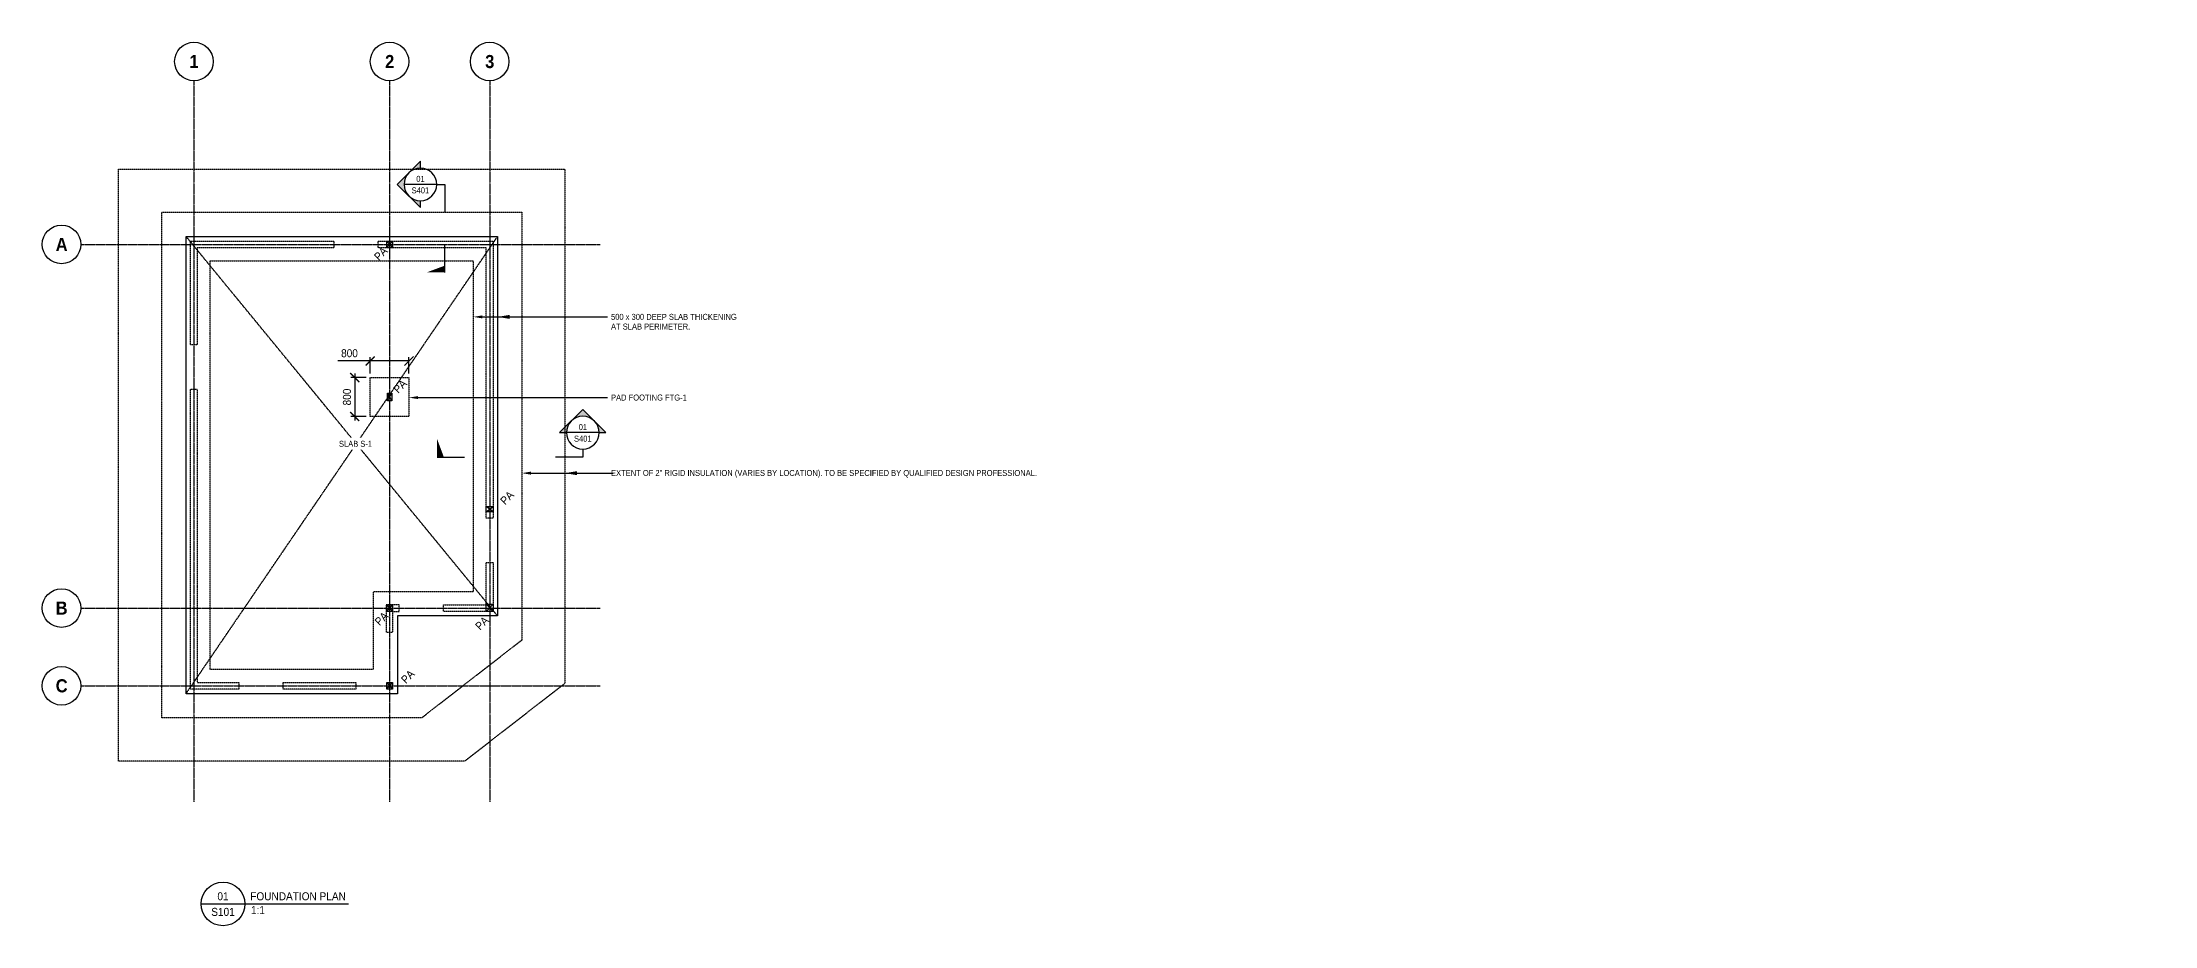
# Model space of a CAD drawing. Header units: millimetres. Extents: x -125435 to 382444, y 0 to 40902.
# Drawn here: x 41365 to 84935, y 22689 to 40902 of the extents above; entities that cross this region are included whole.
import ezdxf
from ezdxf import colors
from ezdxf.entities.mleader import LeaderData, LeaderLine
from ezdxf.enums import TextEntityAlignment as Align
from ezdxf.math import Vec2, Vec3

# ---------------------------------------------------------------- set-up
doc = ezdxf.new("R2010")
doc.units = ezdxf.units.MM
doc.header["$LTSCALE"] = 10
doc.linetypes.add('CENTER', pattern=[2, 1.25, -0.25, 0.25, -0.25])
doc.linetypes.add('HIDDEN', pattern=[0.375, 0.25, -0.125])
doc.layers.get('DEFPOINTS').update_dxf_attribs({"color": 252})
for name, color, linetype in [('S-ANNO-CROS-ABOV', 30, 'HIDDEN'), ('S-ANNO-DIMS', 231, 'Continuous'), ('S-ANNO-PATT-WOOD', 30, 'Continuous'), ('S-ANNO-SYMB', 231, 'Continuous'), ('S-ANNO-TEXT', 2, 'Continuous'), ('S-COLS-WOOD', 51, 'Continuous'), ('S-FNDN-FTNG', 132, 'Continuous'), ('S-GRID', 1, 'CENTER'), ('S-GRID-IDEN', 2, 'Continuous'), ('S-WALL-STUD-H', 51, 'HIDDEN')]:
    doc.layers.add(name, color=color, linetype=linetype)
doc.styles.add('BB_Large Bold', font='arialbd.ttf', dxfattribs={"width": 0.9, "height": 3.6})
doc.styles.add('BB_Standard', font='arial.ttf', dxfattribs={"width": 0.9, "height": 2.2})
doc.styles.add('BB_Standard 1.65 Text', font='arial.ttf', dxfattribs={"width": 0.9, "height": 1.65})
doc.dimstyles.new('BB_Standard$0', dxfattribs={"dimscale": 0, "dimtxt": 2.2, "dimasz": 2.5, "dimexe": 1.1, "dimexo": 1.1, "dimgap": 1, "dimtad": 1, "dimdec": 0, "dimrnd": 0.001, "dimzin": 3, "dimdsep": 46, "dimtxsty": 'BB_Standard', "dimblk1": 'ARCHTICK', "dimblk2": 'ARCHTICK', "dimsah": 1, "dimcen": 0.09, "dimdle": 1.1, "dimclrd": 256, "dimclre": 256, "dimclrt": 256, "dimadec": 0, "dimazin": 0, "dimtfac": 1, "dimtdec": 0, "dimtofl": 0, "dimtmove": 0, "dimatfit": 3, "dimfxl": 1, "dimfrac": 2, "dimtolj": 1, "dimtzin": 0, "dimarcsym": 0})

# ---------------------------------------------------------------- blocks, each defined once
blk = doc.blocks.new('*U26')
at = {"layer": 'S-ANNO-SYMB', "color": 0}
blk.add_line((6, 0), (34.48, 0), dxfattribs=at)
blk.add_lwpolyline([(-6, 0), (6, 0)], dxfattribs=at)
blk.add_circle((0, 0), 6, dxfattribs=at)
at = {"layer": 'S-ANNO-TEXT', "insert": (7.7, -0.6), "char_height": 2.2, "attachment_point": 1, "style": 'BB_Standard'}
blk.add_mtext('1:1', dxfattribs=at)
at = {"layer": 'S-ANNO-TEXT', "style": 'BB_Standard', "width": 0.9}
for tag, p in [('NN', (0, 1)), ('S-NNN', (0, -3.29))]:
    blk.add_attdef(tag, text='', height=2.2, dxfattribs=at).set_placement(p, align=Align.CENTER)
blk.add_attdef('DRAWINGBLOCKTITLE', (7.5, 1), '', height=2.2, dxfattribs=at)
blk = doc.blocks.new('(4)38X89')
at = {"layer": 'S-ANNO-PATT-WOOD'}
for p, q in [((76, 44.5), (-76, -44.5)), ((-76, 44.5), (76, -44.5))]:
    blk.add_line(p, q, dxfattribs=at)
at = {"layer": 'S-COLS-WOOD'}
blk.add_lwpolyline([(-76, 44.5), (76, 44.5), (76, -44.5), (-76, -44.5)], close=True, dxfattribs=at)
blk = doc.blocks.new('(3)38X140')
at = {"layer": 'S-ANNO-PATT-WOOD'}
for p, q in [((-70, -57), (70, 57)), ((70, -57), (-70, 57))]:
    blk.add_line(p, q, dxfattribs=at)
at = {"layer": 'S-COLS-WOOD'}
blk.add_lwpolyline([(-70, -57), (-70, 57), (70, 57), (70, -57)], close=True, dxfattribs=at)
blk = doc.blocks.new('(4)38X140')
at = {"layer": 'S-ANNO-PATT-WOOD'}
for p, q in [((-70, 76), (70, -76)), ((-70, -76), (70, 76))]:
    blk.add_line(p, q, dxfattribs=at)
at = {"layer": 'S-COLS-WOOD'}
blk.add_lwpolyline([(-70, 76), (70, 76), (70, -76), (-70, -76)], close=True, dxfattribs=at)
blk = doc.blocks.new('*U42')
at = {"layer": 'S-ANNO-SYMB'}
h = blk.add_hatch(color=0, dxfattribs=at)
h.dxf.hatch_style = 1
h.paths.add_polyline_path([(0, 8.5), (0, 6, -0.198912), (4.24, 4.24)])
h.paths.add_polyline_path([(4.24, 4.24, -0.414214), (4.24, -4.24), (8.5, 0)])
h.paths.add_polyline_path([(4.24, -4.24, -0.198912), (0, -6), (0, -8.5)])
at = {"layer": 'S-ANNO-SYMB', "color": 0}
for p, q in [((-6, 0), (-9, 0)), ((-9, 0), (-9, -10)), ((-9, -32.25), (-9, -22.25))]:
    blk.add_line(p, q, dxfattribs=at)
for points in [[(0, 6), (0, 8.5), (8.5, 0), (0, -8.5), (0, -6)], [(-6, 0), (6, 0)]]:
    blk.add_lwpolyline(points, dxfattribs=at)
blk.add_circle((0, 0), 6, dxfattribs=at)
blk.add_solid([(-9, -32.25), (-9, -29.75), (-2.3, -32.25)], dxfattribs=at)
at = {"layer": 'S-ANNO-TEXT', "style": 'BB_Standard', "width": 0.9}
for tag, p in [('NN', (-0.04, 0.94)), ('S-NNN', (0, -3.29))]:
    blk.add_attdef(tag, text='', height=2.2, dxfattribs=at).set_placement(p, align=Align.CENTER)
blk = doc.blocks.new('ADU_01 - GROUND FLOOR ABOVE')
at = {"layer": 'S-WALL-STUD-H', "transparency": 33554687}
for points in [[(70, -2070), (-70, -2070), (-70, 70), (2887, 70), (2887, -70), (70, -70), (70, -2070)], [(928, -9030), (928, -9170), (-70, -9170), (-70, -2984), (70, -2984), (70, -9030), (928, -9030)], [(6030, -6556), (6170, -6556), (6170, -7567), (5150, -7567), (5150, -7427), (6030, -7427), (6030, -6556)], [(4105, -7567), (4235, -7567), (4235, -7427), (3965, -7427), (3965, -7997), (4105, -7997), (4105, -7567)]]:
    blk.add_lwpolyline(points, dxfattribs=at)
for points in [[(6170, -5641), (6030, -5641), (6030, -70), (3802, -70), (3802, 70), (6170, 70)], [(1842, -9030), (3340, -9030), (3340, -9170), (1842, -9170)]]:
    blk.add_lwpolyline(points, close=True, dxfattribs=at)
blk = doc.blocks.new('*U29')
at = {"layer": 'S-ANNO-SYMB'}
h = blk.add_hatch(color=0, dxfattribs=at)
h.dxf.hatch_style = 1
h.paths.add_polyline_path([(-8.5, 0), (-6, 0, -0.198912), (-4.24, 4.24)])
h.paths.add_polyline_path([(-4.24, 4.24, -0.414214), (4.24, 4.24), (0, 8.5)])
h.paths.add_polyline_path([(4.24, 4.24, -0.198912), (6, 0), (8.5, 0)])
at = {"layer": 'S-ANNO-SYMB', "color": 0}
for p, q in [((0, -6), (0, -9)), ((0, -9), (10, -9)), ((53.43, -9), (43.43, -9))]:
    blk.add_line(p, q, dxfattribs=at)
for points in [[(-6, 0), (-8.5, 0), (0, 8.5), (8.5, 0), (6, 0)], [(-6, 0), (6, 0)]]:
    blk.add_lwpolyline(points, dxfattribs=at)
blk.add_circle((0, 0), 6, dxfattribs=at)
blk.add_solid([(53.43, -9), (50.93, -9), (53.43, -2.3)], dxfattribs=at)
at = {"layer": 'S-ANNO-TEXT', "style": 'BB_Standard', "width": 0.9}
for tag, p in [('NN', (-0.04, 0.94)), ('S-NNN', (0, -3.29))]:
    blk.add_attdef(tag, text='', height=2.2, dxfattribs=at).set_placement(p, align=Align.CENTER)
blk = doc.blocks.new('_ArchTick')
at = {"color": 0, "linetype": 'ByBlock', "const_width": 0.15}
blk.add_lwpolyline([(-0.5, -0.5), (0.5, 0.5)], dxfattribs=at)
blk = doc.blocks.new('*D44')
at = {"layer": 'DEFPOINTS', "color": 0, "transparency": 16777216}
for p in [(48129, 33988), (48929, 34331), (48929, 33988)]:
    blk.add_point(p, dxfattribs=at)
at = {"layer": 'S-ANNO-DIMS', "lineweight": -2, "transparency": 16777216}
for p, q in [((48129, 34331), (47463, 34331)), ((48929, 34331), (48046, 34331)), ((48129, 34071), (48129, 34413)), ((48929, 34071), (48929, 34413))]:
    blk.add_line(p, q, dxfattribs=at)
at = {"layer": 'S-ANNO-DIMS', "lineweight": -2, "transparency": 16777216, "xscale": 187.5, "yscale": 187.5, "zscale": 187.5, "rotation": 180}
blk.add_blockref('_ArchTick', (48129, 34331), dxfattribs=at)
at = {"layer": 'S-ANNO-DIMS', "lineweight": -2, "transparency": 16777216, "xscale": 187.5, "yscale": 187.5, "zscale": 187.5}
blk.add_blockref('_ArchTick', (48929, 34331), dxfattribs=at)
at = {"layer": 'S-ANNO-DIMS', "transparency": 16777216, "insert": (47702, 34490), "char_height": 165, "attachment_point": 5, "style": 'BB_Standard'}
blk.add_mtext('\\A1;800', dxfattribs=at)
blk = doc.blocks.new('*D46')
at = {"layer": 'DEFPOINTS', "color": 0, "transparency": 16777216}
for p in [(48129, 33988), (47809, 33188), (48129, 33188)]:
    blk.add_point(p, dxfattribs=at)
at = {"layer": 'S-ANNO-DIMS', "lineweight": -2, "transparency": 16777216}
for p, q in [((48046, 33988), (47727, 33988)), ((47809, 34071), (47809, 33106)), ((48046, 33188), (47727, 33188))]:
    blk.add_line(p, q, dxfattribs=at)
at = {"layer": 'S-ANNO-DIMS', "lineweight": -2, "transparency": 16777216, "xscale": 187.5, "yscale": 187.5, "zscale": 187.5}
for p, rotation in [((47809, 33988), 90), ((47809, 33188), 270)]:
    blk.add_blockref('_ArchTick', p, dxfattribs=dict(at, rotation=rotation))
at = {"layer": 'S-ANNO-DIMS', "transparency": 16777216, "insert": (47650, 33588), "char_height": 165, "attachment_point": 5, "rotation": 90, "style": 'BB_Standard'}
blk.add_mtext('\\A1;800', dxfattribs=at)
blk = doc.blocks.new('*U30')
at = {"layer": 'S-ANNO-SYMB', "color": 0}
blk.add_circle((0, 0), 5.3, dxfattribs=at)
at = {"layer": 'S-GRID-IDEN', "style": 'BB_Large Bold', "width": 0.9, "flags": 8}
blk.add_attdef('GRID', text='', height=3.6, dxfattribs=at).set_placement((0.03, -1.79), align=Align.CENTER)
blk = doc.blocks.new('*U31')
at = {"layer": 'S-ANNO-SYMB', "color": 0}
blk.add_circle((0, 0), 5.3, dxfattribs=at)
at = {"layer": 'S-GRID-IDEN', "style": 'BB_Large Bold', "width": 0.9, "flags": 8}
blk.add_attdef('GRID', text='', height=3.6, dxfattribs=at).set_placement((0.03, -1.79), align=Align.CENTER)
blk = doc.blocks.new('*U32')
at = {"layer": 'S-ANNO-SYMB', "color": 0}
blk.add_circle((0, 0), 5.3, dxfattribs=at)
at = {"layer": 'S-GRID-IDEN', "style": 'BB_Large Bold', "width": 0.9, "flags": 8}
blk.add_attdef('GRID', text='', height=3.6, dxfattribs=at).set_placement((0.03, -1.79), align=Align.CENTER)
blk = doc.blocks.new('*U33')
at = {"layer": 'S-ANNO-SYMB', "color": 0}
blk.add_circle((0, 0), 5.3, dxfattribs=at)
at = {"layer": 'S-GRID-IDEN', "style": 'BB_Large Bold', "width": 0.9, "flags": 8}
blk.add_attdef('GRID', text='', height=3.6, dxfattribs=at).set_placement((0.03, -1.79), align=Align.CENTER)
blk = doc.blocks.new('*U34')
at = {"layer": 'S-ANNO-SYMB', "color": 0}
blk.add_circle((0, 0), 5.3, dxfattribs=at)
at = {"layer": 'S-GRID-IDEN', "style": 'BB_Large Bold', "width": 0.9, "flags": 8}
blk.add_attdef('GRID', text='', height=3.6, dxfattribs=at).set_placement((0.03, -1.79), align=Align.CENTER)
blk = doc.blocks.new('*U36')
at = {"layer": 'S-ANNO-SYMB', "color": 0}
blk.add_circle((0, 0), 5.3, dxfattribs=at)
at = {"layer": 'S-GRID-IDEN', "style": 'BB_Large Bold', "width": 0.9, "flags": 8}
blk.add_attdef('GRID', text='', height=3.6, dxfattribs=at).set_placement((0.03, -1.79), align=Align.CENTER)

msp = doc.modelspace()

# ---------------------------------------------------------------- linework, layer by layer
at = {"layer": 'S-ANNO-CROS-ABOV'}
for p, q in [((44331.2, 36896.4), (50755.2, 29075)), ((44331.2, 27472.4), (50755.2, 36896.4))]:
    msp.add_line(p, q, dxfattribs=at)
at = {"layer": 'S-FNDN-FTNG'}
msp.add_lwpolyline([(50755.2, 29075), (48690.7, 29075), (48690.7, 27472.4), (44331.2, 27472.4), (44331.2, 36896.4), (50755.2, 36896.4)], close=True, dxfattribs=at)
at = {"layer": 'S-FNDN-FTNG', "linetype": 'HIDDEN'}
for points in [[(50255.2, 29575), (48190.7, 29575), (48190.7, 27972.4), (44831.2, 27972.4), (44831.2, 36396.4), (50255.2, 36396.4)], [(48128.7, 33988.3), (48928.7, 33988.3), (48928.7, 33188.3), (48128.7, 33188.3)]]:
    msp.add_lwpolyline(points, close=True, dxfattribs=at)
at = {"layer": 'S-GRID'}
for p, q in [((44493.2, 40106.6), (44493.2, 25240.4)), ((48528.7, 40106.6), (48528.7, 25240.4)), ((50593.2, 40106.6), (50593.2, 25240.4)), ((42160.2, 36734.4), (52872.1, 36734.4)), ((42160.2, 29237), (52872.1, 29237)), ((42160.2, 27634.4), (52872.1, 27634.4))]:
    msp.add_line(p, q, dxfattribs=at)

# ---------------------------------------------------------------- block references
at = {"layer": 'S-ANNO-SYMB'}
ref = msp.add_blockref('*U30', (44493.2, 40504.1), dxfattribs=dict(at, xscale=75, yscale=75, zscale=75))
ref.add_attrib('GRID', '1', dxfattribs={"layer": 'S-GRID-IDEN', "height": 270, "style": 'BB_Large Bold', "width": 0.9}).set_placement((44495.7, 40369.6), align=Align.CENTER)
ref = msp.add_blockref('*U33', (48528.7, 40504.1), dxfattribs=dict(at, xscale=75, yscale=75, zscale=75))
ref.add_attrib('GRID', '2', dxfattribs={"layer": 'S-GRID-IDEN', "height": 270, "style": 'BB_Large Bold', "width": 0.9}).set_placement((48531.2, 40369.6), align=Align.CENTER)
ref = msp.add_blockref('*U34', (50593.2, 40504.1), dxfattribs=dict(at, xscale=75, yscale=75, zscale=75))
ref.add_attrib('GRID', '3', dxfattribs={"layer": 'S-GRID-IDEN', "height": 270, "style": 'BB_Large Bold', "width": 0.9}).set_placement((50595.7, 40369.6), align=Align.CENTER)
ref = msp.add_blockref('*U42', (49164.4, 37971.1), dxfattribs=dict(at, xscale=-56.24999999999999, yscale=56.24999999999999, zscale=56.24999999999999))
ref.add_attrib('NN', '01', dxfattribs={"layer": 'S-ANNO-TEXT', "height": 123.75, "style": 'BB_Standard', "width": 0.9}).set_placement((49166.6, 38023.8), align=Align.CENTER)
ref.add_attrib('S-NNN', 'S401', dxfattribs={"layer": 'S-ANNO-TEXT', "height": 123.75, "style": 'BB_Standard', "width": 0.9}).set_placement((49164.2, 37786), align=Align.CENTER)
ref = msp.add_blockref('*U31', (41762.7, 36734.4), dxfattribs=dict(at, xscale=75, yscale=75, zscale=75))
ref.add_attrib('GRID', 'A', dxfattribs={"layer": 'S-GRID-IDEN', "height": 270, "style": 'BB_Large Bold', "width": 0.9}).set_placement((41765.3, 36599.9), align=Align.CENTER)
ref = msp.add_blockref('*U29', (52513.7, 32853.6), dxfattribs=dict(at, xscale=-56.24999999999999, yscale=56.24999999999999, zscale=56.24999999999999))
ref.add_attrib('NN', '01', dxfattribs={"layer": 'S-ANNO-TEXT', "height": 123.75, "style": 'BB_Standard', "width": 0.9}).set_placement((52515.8, 32906.2), align=Align.CENTER)
ref.add_attrib('S-NNN', 'S401', dxfattribs={"layer": 'S-ANNO-TEXT', "height": 123.75, "style": 'BB_Standard', "width": 0.9}).set_placement((52513.5, 32668.4), align=Align.CENTER)
ref = msp.add_blockref('*U32', (41762.7, 29237), dxfattribs=dict(at, xscale=75, yscale=75, zscale=75))
ref.add_attrib('GRID', 'B', dxfattribs={"layer": 'S-GRID-IDEN', "height": 270, "style": 'BB_Large Bold', "width": 0.9}).set_placement((41765.3, 29102.5), align=Align.CENTER)
ref = msp.add_blockref('*U36', (41762.7, 27634.4), dxfattribs=dict(at, xscale=75, yscale=75, zscale=75))
ref.add_attrib('GRID', 'C', dxfattribs={"layer": 'S-GRID-IDEN', "height": 270, "style": 'BB_Large Bold', "width": 0.9}).set_placement((41765.3, 27499.9), align=Align.CENTER)
at = {"layer": 'S-ANNO-SYMB', "xscale": 75, "yscale": 75, "zscale": 75}
msp.add_blockref('*U26', (45093.2, 23138.5), dxfattribs=at).add_auto_attribs({'NN': '01', 'S-NNN': 'S101', 'DRAWINGBLOCKTITLE': 'FOUNDATION PLAN'})
at = {"layer": 'S-COLS-WOOD'}
for name, p, rotation in [('(3)38X140', (48528.7, 36734.4), 270), ('(4)38X89', (48528.7, 33588.3), 90), ('(3)38X140', (48528.7, 29237), 270), ('(4)38X140', (50593.2, 29243), 180), ('(3)38X140', (48528.7, 27634.4), 270)]:
    msp.add_blockref(name, p, dxfattribs=dict(at, rotation=rotation))
msp.add_blockref('(3)38X140', (50593.2, 31275), dxfattribs=at)

# ---------------------------------------------------------------- texts
at = {"layer": 'S-ANNO-TEXT', "char_height": 165, "attachment_point": 1, "rotation": 45, "line_spacing_factor": 0.9, "style": 'BB_Standard'}
for insert in [(48190.9, 36502.6), (48588.8, 33768.8), (50795.1, 31472.3), (48205.4, 28979.5), (50278.8, 28885), (48748.5, 27783.2)]:
    msp.add_mtext('PA', dxfattribs=dict(at, insert=insert))

# ---------------------------------------------------------------- dimensions: what is measured, and where the dimension line sits
at = {"layer": 'S-ANNO-DIMS'}
dim = msp.add_linear_dim(base=(48928.7, 34331), p1=(48128.7, 33988.3), p2=(48928.7, 33988.3), dimstyle='BB_Standard$0', dxfattribs=at)
dim.commit()
dim.dimension.update_dxf_attribs({"geometry": '*D44', "text_midpoint": (47702.3, 34331), "dimtype": 160})
dim = msp.add_linear_dim(base=(47809.2, 33188.3), p1=(48128.7, 33988.3), p2=(48128.7, 33188.3), angle=90, dimstyle='BB_Standard$0', dxfattribs=at)
dim.commit()
dim.dimension.update_dxf_attribs({"geometry": '*D46', "text_midpoint": (47650, 33588.3)})

# ---------------------------------------------------------------- leaders
at = {"layer": 'S-ANNO-TEXT'}
ml = msp.add_multileader_mtext('Standard', dxfattribs=at)
ml.set_content('500 x 300 DEEP SLAB THICKENING\\PAT SLAB PERIMETER.', color=256, style='BB_Standard 1.65 Text')
ml.set_leader_properties()
ml.build(insert=Vec2(0, 0))
ml.multileader.update_dxf_attribs({"dogleg_length": 2, "arrow_head_size": 187.5, "scale": 75})
ctx = ml.context
ctx.base_point, ctx.scale, ctx.char_height, ctx.arrow_head_size, ctx.landing_gap_size, ctx.plane_origin = Vec3(53020.7, 35239.9), 75, 123.75, 187.5, 75, Vec3(50314.6, 34742.7)
notes = []
notes.append((ctx, [(1, (1, 1, 0), (52870.7, 35239.9), (1, 0), 150, [(0, [(50255.2, 35239.9)], 0, [])])]))
ctx.mtext.insert, ctx.mtext.line_spacing_factor, ctx.mtext.flow_direction = Vec3(53095.7, 35302.8), 0.969697, 5
ml = msp.add_multileader_mtext('Standard', dxfattribs=at)
ml.set_content(' ', color=256, style='BB_Standard')
ml.set_leader_properties()
ml.build(insert=Vec2(0, 0))
ml.multileader.update_dxf_attribs({"dogleg_length": 4.45, "arrow_head_size": 250, "scale": 100})
ctx = ml.context
ctx.base_point, ctx.scale, ctx.char_height, ctx.arrow_head_size, ctx.landing_gap_size, ctx.plane_origin = Vec3(52935.7, 35239.9), 100, 220, 250, 280, Vec3(49814.6, 34742.7)
notes.append((ctx, [(1, (1, 1, 0), (52491, 35239.9), (1, 0), 444.7, [(0, [(50755.2, 35239.9)], 0, [])])]))
ctx.mtext.insert, ctx.mtext.flow_direction = Vec3(53215.7, 35349.9), 5
ml = msp.add_multileader_mtext('Standard', dxfattribs=at)
ml.set_content('PAD FOOTING FTG-1', color=256, style='BB_Standard 1.65 Text')
ml.set_leader_properties()
ml.build(insert=Vec2(0, 0))
ml.multileader.update_dxf_attribs({"dogleg_length": 2, "arrow_head_size": 187.5, "scale": 75})
ctx = ml.context
ctx.base_point, ctx.scale, ctx.char_height, ctx.arrow_head_size, ctx.landing_gap_size, ctx.plane_origin = Vec3(53020.7, 33576.4), 75, 123.75, 187.5, 75, Vec3(50314.6, 33079.2)
notes.append((ctx, [(1, (1, 1, 0), (52870.7, 33576.4), (1, 0), 150, [(0, [(48928.7, 33576.4)], 0, [])])]))
ctx.mtext.insert, ctx.mtext.line_spacing_factor, ctx.mtext.flow_direction = Vec3(53095.7, 33639.3), 0.969697, 5
ml = msp.add_multileader_mtext('Standard', dxfattribs=at)
ml.set_content('EXTENT OF 2" RIGID INSULATION (VARIES BY LOCATION). TO BE SPECIFIED BY QUALIFIED DESIGN PROFESSIONAL.', color=256, style='BB_Standard 1.65 Text')
ml.set_leader_properties()
ml.build(insert=Vec2(0, 0))
ml.multileader.update_dxf_attribs({"dogleg_length": 2, "arrow_head_size": 187.5, "scale": 75})
ctx = ml.context
ctx.base_point, ctx.scale, ctx.char_height, ctx.arrow_head_size, ctx.landing_gap_size, ctx.plane_origin = Vec3(53020.7, 32018.6), 75, 123.75, 187.5, 75, Vec3(50314.6, 31521.4)
notes.append((ctx, [(1, (1, 1, 0), (52870.7, 32018.6), (1, 0), 150, [(0, [(51255.2, 32018.6)], 0, [])])]))
ctx.mtext.insert, ctx.mtext.width, ctx.mtext.line_spacing_factor, ctx.mtext.flow_direction = Vec3(53095.7, 32085.3), 4391.31, 0.969697, 5
ml = msp.add_multileader_mtext('Standard', dxfattribs=at)
ml.set_content(' ', color=256, style='BB_Standard')
ml.set_leader_properties()
ml.build(insert=Vec2(0, 0))
ml.multileader.update_dxf_attribs({"dogleg_length": 4.45, "arrow_head_size": 250, "scale": 100})
ctx = ml.context
ctx.base_point, ctx.scale, ctx.char_height, ctx.arrow_head_size, ctx.landing_gap_size, ctx.plane_origin = Vec3(53139, 32018.6), 100, 220, 250, 280, Vec3(51204.6, 31521.4)
notes.append((ctx, [(1, (1, 1, 0), (52694.3, 32018.6), (1, 0), 444.7, [(0, [(52145.2, 32018.6)], 0, [])])]))
ctx.mtext.insert, ctx.mtext.flow_direction = Vec3(53419, 32128.6), 5
for ctx, leaders in notes:
    for number, flags, end, landing, length, lines in leaders:
        leader = LeaderData()
        leader.index, (leader.has_last_leader_line, leader.has_dogleg_vector, leader.attachment_direction) = number, flags
        leader.last_leader_point, leader.dogleg_vector, leader.dogleg_length = Vec3(end), Vec3(landing), length
        for number, points, colour, breaks in lines:
            line = LeaderLine()
            line.index, line.vertices, line.color, line.breaks = number, Vec3.list(points), colors.encode_raw_color(colour), breaks
            leader.lines.append(line)
        ctx.leaders.append(leader)

# ---------------------------------------------------------------- next in the draw order: texts
at = {"layer": 'S-ANNO-TEXT', "insert": (47826.4, 32622.4), "char_height": 123.75, "attachment_point": 5, "line_spacing_factor": 0.9, "style": 'BB_Standard', "bg_fill": 3, "box_fill_scale": 1.5, "bg_fill_color": 256, "bg_fill_transparency": 0}
msp.add_mtext('\\pxqc;SLAB S-1', dxfattribs=at)

# ---------------------------------------------------------------- next in the draw order: linework, layer by layer
at = {"layer": 'S-ANNO-CROS-ABOV'}
for points in [[(50080.7, 26082.4), (42941.2, 26082.4), (42941.2, 38286.4), (52145.2, 38286.4), (52145.2, 27685), (50080.7, 26082.4)], [(49190.7, 26972.4), (43831.2, 26972.4), (43831.2, 37396.4), (51255.2, 37396.4), (51255.2, 28575), (49190.7, 26972.4)]]:
    msp.add_lwpolyline(points, dxfattribs=at)

# ---------------------------------------------------------------- next in the draw order: block references
msp.add_blockref('ADU_01 - GROUND FLOOR ABOVE', (44493.2, 36734.4))

doc.saveas('drawing.dxf')
